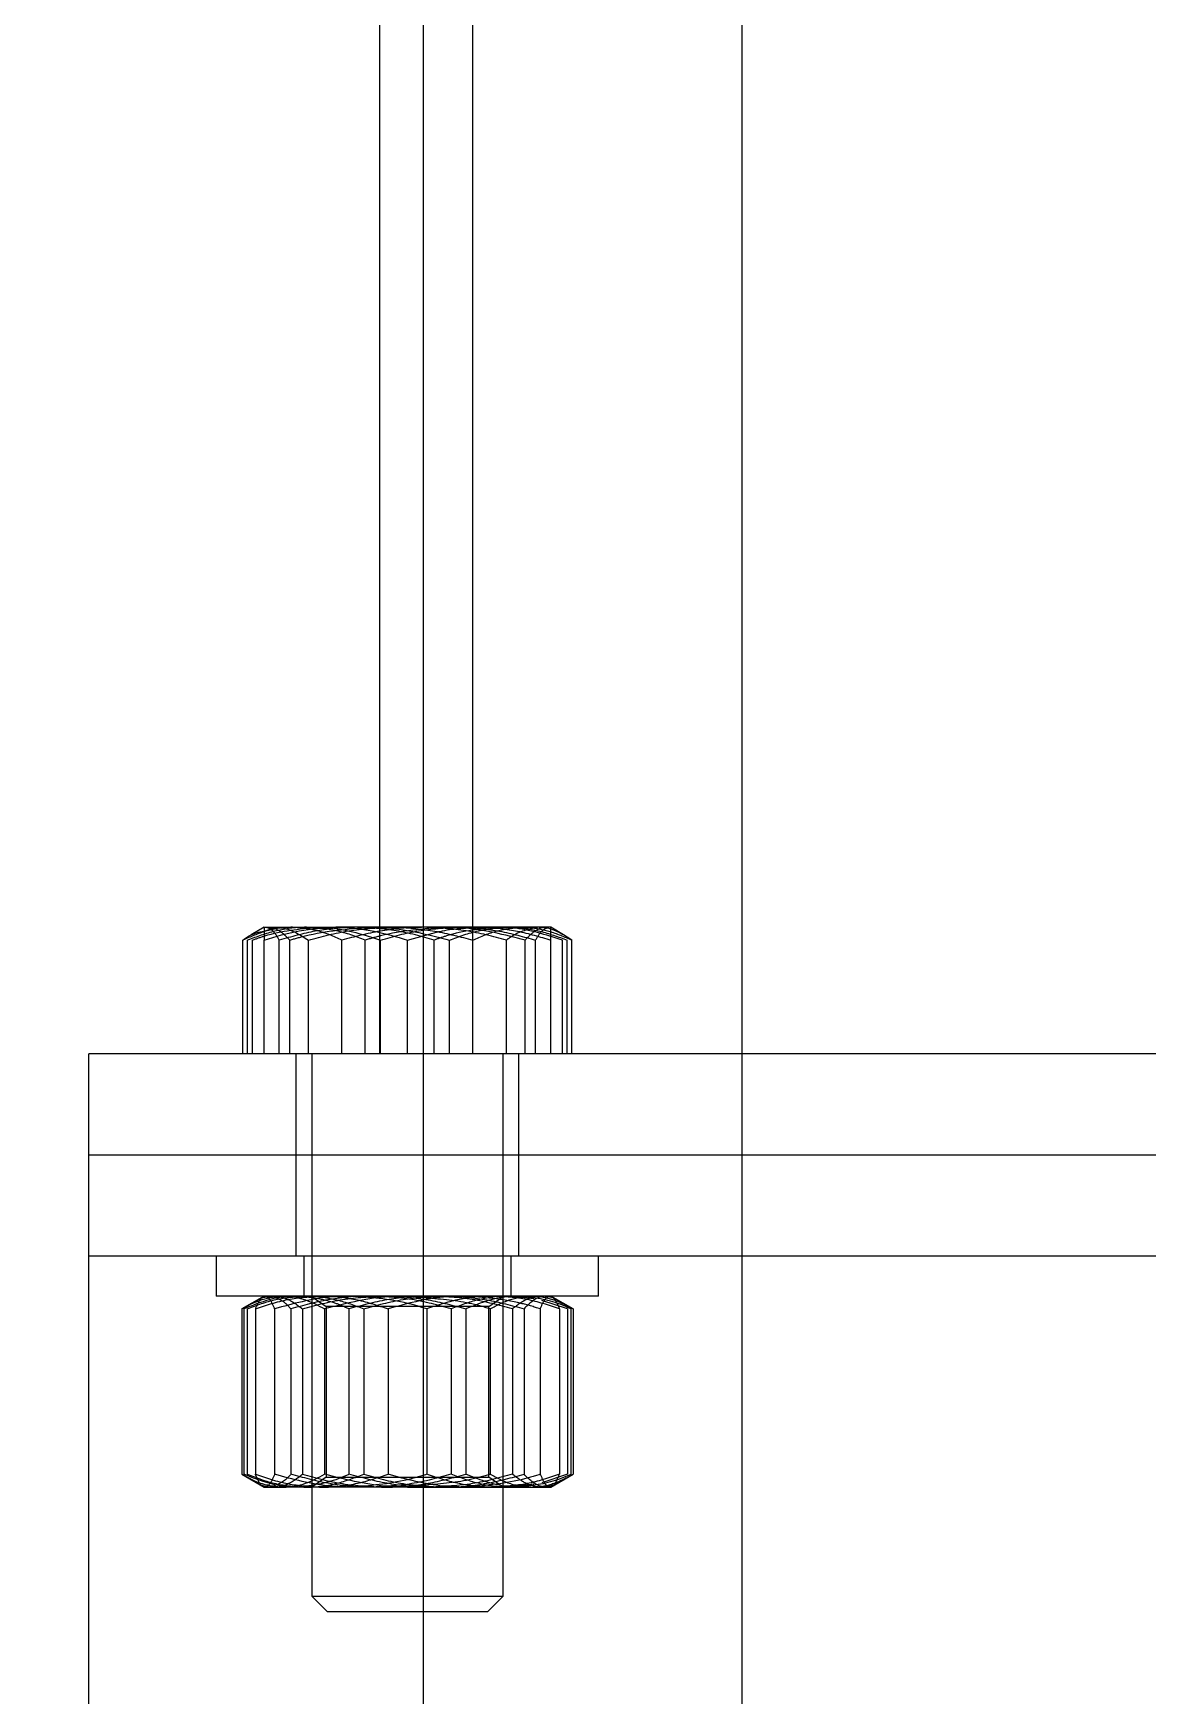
# Model space of a CAD drawing. Header units: metres. Extents: x 0 to 21025, y 0 to 14850.
# Drawn here: x 5600 to 5670, y 11658.7 to 11763.1 of the extents above; entities that cross this region are included whole.
import ezdxf

# ---------------------------------------------------------------- set-up
doc = ezdxf.new("R2010")
doc.units = ezdxf.units.M
doc.header["$LTSCALE"] = 25
doc.linetypes.add('HIDDEN2', pattern=[4.7625, 3.175, -1.5875])
doc.linetypes.add('PHANTOM', pattern=[63.5, 31.75, -6.35, 6.35, -6.35, 6.35, -6.35])
for name, color, linetype in [('SDM', 7, 'Continuous'), ('SL1', 8, 'Continuous'), ('SL4', 4, 'Continuous'), ('SRE', 2, 'PHANTOM'), ('ST1', 7, 'HIDDEN2')]:
    doc.layers.add(name, color=color, linetype=linetype)

msp = doc.modelspace()

# ---------------------------------------------------------------- linework, layer by layer
at = {"layer": 'SDM'}
msp.add_open_spline([(6342.947, 12072.612), (6370.824, 12008.185), (6425.575, 11881.645), (6279.451, 11724.919), (6391.933, 11517.786), (6497.779, 11315.531), (6429.256, 11042.781), (6228.992, 10945.994), (6179.445, 10677.114), (6234.975, 10423.292), (5819.763, 10452.944), (5801.829, 10254.069), (5679.278, 10281.17), (5624.517, 10310.822), (5624.517, 10310.822), (5624.517, 10310.822), (5624.517, 10310.822)], degree=3, knots=[0, 0, 0, 0, 194.8016966, 382.6043688, 521.2440901, 840.4428545, 1067.4873269, 1275.0095041, 1433.7150345, 1897.5843438, 2137.4878666, 2259.0892989, 2419.6491899, 2419.6491899, 2419.6491899, 2419.6492144, 2419.6492144, 2419.6492144, 2419.6492144], dxfattribs=at)
at = {"layer": 'SL1'}
for p, q in [((5644.517, 12072.612), (5644.517, 10300.935)), ((5621.777, 11877.262), (5621.777, 11706.981)), ((5624.517, 11877.262), (5624.517, 10310.822))]:
    msp.add_line(p, q, dxfattribs=at)
at = {"layer": 'SL4'}
for p, q in [((5614.527, 11706.981), (5613.727, 11706.519)), ((5614.527, 11706.981), (5619.027, 11706.981)), ((5624.517, 11706.981), (5619.027, 11706.981)), ((5613.205, 11699.031), (5613.205, 11706.177)), ((5614.527, 11699.031), (5614.527, 11706.177)), ((5623.527, 11706.177), (5624.517, 11706.439)), ((5623.527, 11699.031), (5623.527, 11706.177)), ((5624.517, 11699.031), (5603.527, 11699.031)), ((5603.527, 11692.681), (5603.527, 11699.031)), ((5603.527, 11686.331), (5603.527, 11692.681)), ((5624.517, 11692.681), (5603.527, 11692.681)), ((5603.527, 11636.331), (5603.527, 11686.331)), ((5624.517, 11686.331), (5603.527, 11686.331)), ((5611.527, 11686.331), (5611.527, 11683.831)), ((5624.517, 11683.831), (5611.527, 11683.831)), ((5614.527, 11683.831), (5613.134, 11683.027)), ((5624.517, 11683.713), (5623.527, 11683.831)), ((5613.134, 11683.027), (5613.134, 11672.635)), ((5618.331, 11683.027), (5618.331, 11672.635)), ((5613.134, 11672.635), (5614.527, 11671.831)), ((5614.527, 11671.831), (5615.732, 11671.831)), ((5623.527, 11671.831), (5615.732, 11671.831)), ((5617.527, 11671.831), (5617.527, 11664.995)), ((5624.517, 11671.949), (5623.527, 11671.831)), ((5623.527, 11671.831), (5624.517, 11671.831)), ((5617.527, 11664.995), (5618.491, 11664.031)), ((5617.527, 11664.995), (5624.517, 11664.995)), ((5618.491, 11664.031), (5624.517, 11664.031))]:
    msp.add_line(p, q, dxfattribs=at)
for points, knots in [([(5614.527, 11706.177), (5615.257, 11706.402), (5616.733, 11706.855), (5618.257, 11706.939), (5619.027, 11706.981)], [0, 0, 0, 0, 0.495458, 1, 1, 1, 1]), ([(5614.527, 11706.981), (5614.527, 11706.973), (5614.527, 11706.937), (5614.527, 11706.51), (5614.527, 11706.177)], [0, 0, 0, 0, 0.2203639, 1, 1, 1, 1]), ([(5619.027, 11706.981), (5619.133, 11706.98), (5619.941, 11706.973), (5621.464, 11706.797), (5622.835, 11706.385), (5623.527, 11706.177)], [0, 0, 0, 0, 0.07009, 0.5307844, 1, 1, 1, 1]), ([(5613.205, 11706.177), (5613.336, 11706.273), (5613.767, 11706.587), (5614.215, 11706.679), (5614.527, 11706.744)], [0, 0, 0, 0, 0.30465, 1, 1, 1, 1]), ([(5613.134, 11683.027), (5613.556, 11683.252), (5614.408, 11683.705), (5615.288, 11683.789), (5615.732, 11683.831)], [0, 0, 0, 0, 0.495458, 1, 1, 1, 1]), ([(5615.732, 11683.831), (5615.794, 11683.83), (5616.26, 11683.823), (5617.14, 11683.647), (5617.931, 11683.235), (5618.331, 11683.027)], [0, 0, 0, 0, 0.07009, 0.5307844, 1, 1, 1, 1]), ([(5623.527, 11683.831), (5623.054, 11683.819), (5621.295, 11683.775), (5619.583, 11683.343), (5618.331, 11683.027)], [0, 0, 0, 0, 0.2686336, 1, 1, 1, 1]), ([(5613.134, 11672.635), (5613.556, 11672.41), (5614.408, 11671.957), (5615.288, 11671.873), (5615.732, 11671.831)], [0, 0, 0, 0, 0.495458, 1, 1, 1, 1]), ([(5615.732, 11671.831), (5615.794, 11671.832), (5616.26, 11671.839), (5617.14, 11672.015), (5617.931, 11672.427), (5618.331, 11672.635)], [0, 0, 0, 0, 0.07009003, 0.53078443, 1, 1, 1, 1]), ([(5623.527, 11671.831), (5623.054, 11671.843), (5621.295, 11671.888), (5619.583, 11672.319), (5618.331, 11672.635)], [0, 0, 0, 0, 0.2686336, 1, 1, 1, 1])]:
    msp.add_open_spline(points, degree=3, knots=knots, dxfattribs=at)
at = {"layer": 'SRE'}
msp.add_circle((5856.441, 11635.144), 256.394, dxfattribs=at)
at = {"layer": 'ST1'}
for p, q in [((5627.627, 11699.031), (5627.627, 13036.331)), ((5614.527, 11706.981), (5614.645, 11706.981)), ((5614.527, 11706.744), (5615.261, 11706.981)), ((5621.777, 11706.981), (5621.777, 11699.031)), ((5628.027, 11706.981), (5624.517, 11706.981)), ((5632.527, 11706.981), (5628.027, 11706.981)), ((5633.327, 11706.519), (5632.527, 11706.981)), ((5613.501, 11699.031), (5613.501, 11706.177)), ((5613.804, 11699.031), (5613.804, 11706.177)), ((5615.486, 11699.031), (5615.486, 11706.177)), ((5616.145, 11699.031), (5616.145, 11706.177)), ((5617.318, 11699.031), (5617.318, 11706.177)), ((5619.414, 11699.031), (5619.414, 11706.177)), ((5620.883, 11699.031), (5620.883, 11706.177)), ((5621.845, 11699.031), (5621.845, 11706.177)), ((5625.209, 11699.031), (5625.209, 11706.177)), ((5626.171, 11699.031), (5626.171, 11706.177)), ((5627.639, 11699.031), (5627.639, 11706.177)), ((5629.736, 11699.031), (5629.736, 11706.177)), ((5630.909, 11699.031), (5630.909, 11706.177)), ((5631.567, 11699.031), (5631.567, 11706.177)), ((5632.527, 11699.031), (5632.527, 11706.177)), ((5633.249, 11699.031), (5633.249, 11706.177)), ((5633.552, 11699.031), (5633.552, 11706.177)), ((5633.848, 11699.031), (5633.848, 11706.177)), ((5616.527, 11699.031), (5616.527, 11692.681)), ((5617.527, 11699.031), (5617.527, 11671.831)), ((5703.527, 11699.031), (5624.517, 11699.031)), ((5629.527, 11664.995), (5629.527, 11699.031)), ((5630.527, 11692.681), (5630.527, 11699.031)), ((5616.527, 11692.681), (5616.527, 11686.331)), ((5703.527, 11692.681), (5624.517, 11692.681)), ((5630.527, 11686.331), (5630.527, 11692.681)), ((5617.027, 11686.331), (5617.027, 11683.831)), ((5703.527, 11686.331), (5624.517, 11686.331)), ((5630.027, 11683.831), (5630.027, 11686.331)), ((5635.527, 11683.831), (5635.527, 11686.331)), ((5617.527, 11683.831), (5617.527, 11683.806)), ((5635.527, 11683.831), (5624.517, 11683.831)), ((5629.527, 11683.806), (5629.527, 11683.831)), ((5631.454, 11683.65), (5629.92, 11683.831)), ((5633.919, 11683.027), (5632.527, 11683.831)), ((5613.271, 11683.027), (5613.271, 11672.635)), ((5613.476, 11683.027), (5613.476, 11672.635)), ((5613.983, 11683.027), (5613.983, 11672.635)), ((5615.193, 11683.027), (5615.193, 11672.635)), ((5616.212, 11683.027), (5616.212, 11672.635)), ((5616.942, 11683.027), (5616.942, 11672.635)), ((5623.527, 11683.806), (5617.527, 11683.806)), ((5617.527, 11683.806), (5618.427, 11683.176)), ((5628.627, 11683.176), (5618.427, 11683.176)), ((5618.427, 11683.176), (5618.427, 11672.461)), ((5619.856, 11683.027), (5619.856, 11672.635)), ((5620.791, 11683.027), (5620.791, 11672.635)), ((5622.316, 11683.027), (5622.316, 11672.635)), ((5629.527, 11683.806), (5623.527, 11683.806)), ((5624.737, 11683.027), (5624.737, 11672.635)), ((5626.262, 11683.027), (5626.262, 11672.635)), ((5627.198, 11683.027), (5627.198, 11672.635)), ((5628.627, 11683.176), (5629.527, 11683.806)), ((5628.627, 11672.461), (5628.627, 11683.176)), ((5628.723, 11683.027), (5628.723, 11672.635)), ((5630.111, 11683.027), (5630.111, 11672.635)), ((5630.842, 11683.027), (5630.842, 11672.635)), ((5631.86, 11683.027), (5631.86, 11672.635)), ((5633.577, 11683.027), (5631.954, 11683.556)), ((5633.071, 11683.027), (5633.071, 11672.635)), ((5633.577, 11683.027), (5633.577, 11672.635)), ((5633.782, 11683.027), (5633.782, 11672.635)), ((5633.919, 11683.027), (5633.919, 11672.635)), ((5618.427, 11672.461), (5617.527, 11671.831)), ((5618.427, 11672.461), (5623.527, 11672.461)), ((5623.527, 11672.461), (5628.627, 11672.461)), ((5629.527, 11671.831), (5628.627, 11672.461)), ((5633.577, 11672.635), (5631.954, 11672.107)), ((5632.527, 11671.831), (5633.919, 11672.635)), ((5614.588, 11671.831), (5614.527, 11671.831)), ((5624.517, 11671.831), (5631.321, 11671.831)), ((5631.454, 11672.013), (5629.92, 11671.831)), ((5631.321, 11671.831), (5632.527, 11671.831)), ((5624.517, 11664.995), (5629.527, 11664.995)), ((5624.517, 11664.031), (5628.563, 11664.031)), ((5628.563, 11664.031), (5629.527, 11664.995))]:
    msp.add_line(p, q, dxfattribs=at)
for points, knots in [([(5616.31, 11706.981), (5616.236, 11706.98), (5615.679, 11706.973), (5614.628, 11706.797), (5613.682, 11706.385), (5613.205, 11706.177)], [0, 0, 0, 0, 0.07009, 0.5307844, 1, 1, 1, 1]), ([(5617.192, 11706.981), (5617.104, 11706.98), (5616.442, 11706.973), (5615.193, 11706.797), (5614.068, 11706.385), (5613.501, 11706.177)], [0, 0, 0, 0, 0.07009, 0.5307844, 1, 1, 1, 1]), ([(5613.804, 11706.177), (5614.061, 11706.271), (5615.37, 11706.746), (5616.731, 11706.876), (5617.824, 11706.981)], [0, 0, 0, 0, 0.1963527, 1, 1, 1, 1]), ([(5615.486, 11706.177), (5615.35, 11706.402), (5615.074, 11706.855), (5614.789, 11706.939), (5614.645, 11706.981)], [0, 0, 0, 0, 0.495458, 1, 1, 1, 1]), ([(5614.823, 11706.981), (5614.854, 11706.98), (5615.091, 11706.973), (5615.539, 11706.797), (5615.942, 11706.385), (5616.145, 11706.177)], [0, 0, 0, 0, 0.07009, 0.5307844, 1, 1, 1, 1]), ([(5615.261, 11706.981), (5615.415, 11706.973), (5616.11, 11706.937), (5616.789, 11706.51), (5617.318, 11706.177)], [0, 0, 0, 0, 0.2203639, 1, 1, 1, 1]), ([(5620.348, 11706.981), (5620.232, 11706.98), (5619.36, 11706.973), (5617.714, 11706.797), (5616.234, 11706.385), (5615.486, 11706.177)], [0, 0, 0, 0, 0.07009, 0.5307844, 1, 1, 1, 1]), ([(5616.145, 11706.177), (5616.465, 11706.271), (5618.097, 11706.746), (5619.794, 11706.876), (5621.158, 11706.981)], [0, 0, 0, 0, 0.1963527, 1, 1, 1, 1]), ([(5619.414, 11706.177), (5618.91, 11706.402), (5617.892, 11706.855), (5616.84, 11706.939), (5616.31, 11706.981)], [0, 0, 0, 0, 0.495458, 1, 1, 1, 1]), ([(5620.883, 11706.177), (5620.283, 11706.402), (5619.073, 11706.855), (5617.823, 11706.939), (5617.192, 11706.981)], [0, 0, 0, 0, 0.49545796, 1, 1, 1, 1]), ([(5617.318, 11706.177), (5618.156, 11706.402), (5619.847, 11706.855), (5621.596, 11706.939), (5622.478, 11706.981)], [0, 0, 0, 0, 0.495458, 1, 1, 1, 1]), ([(5617.824, 11706.981), (5618.124, 11706.973), (5619.484, 11706.937), (5620.811, 11706.51), (5621.845, 11706.177)], [0, 0, 0, 0, 0.22036392, 1, 1, 1, 1]), ([(5624.575, 11706.981), (5624.453, 11706.98), (5623.526, 11706.973), (5621.78, 11706.797), (5620.207, 11706.385), (5619.414, 11706.177)], [0, 0, 0, 0, 0.07009, 0.5307844, 1, 1, 1, 1]), ([(5625.209, 11706.177), (5624.419, 11706.402), (5622.826, 11706.855), (5621.179, 11706.939), (5620.348, 11706.981)], [0, 0, 0, 0, 0.495458, 1, 1, 1, 1]), ([(5625.896, 11706.981), (5624.532, 11706.876), (5622.835, 11706.746), (5621.203, 11706.271), (5620.883, 11706.177)], [0, 0, 0, 0, 0.8036473, 1, 1, 1, 1]), ([(5621.158, 11706.981), (5621.531, 11706.973), (5623.227, 11706.937), (5624.881, 11706.51), (5626.171, 11706.177)], [0, 0, 0, 0, 0.22036392, 1, 1, 1, 1]), ([(5621.845, 11706.177), (5622.634, 11706.402), (5624.227, 11706.855), (5625.875, 11706.939), (5626.706, 11706.981)], [0, 0, 0, 0, 0.495458, 1, 1, 1, 1]), ([(5622.478, 11706.981), (5622.601, 11706.98), (5623.527, 11706.973), (5625.274, 11706.797), (5626.846, 11706.385), (5627.639, 11706.177)], [0, 0, 0, 0, 0.07009, 0.5307844, 1, 1, 1, 1]), ([(5624.517, 11706.439), (5624.92, 11706.558), (5626.069, 11706.897), (5627.256, 11706.948), (5628.027, 11706.981)], [0, 0, 0, 0, 0.3510845, 1, 1, 1, 1]), ([(5629.736, 11706.177), (5628.898, 11706.402), (5627.206, 11706.855), (5625.457, 11706.939), (5624.575, 11706.981)], [0, 0, 0, 0, 0.495458, 1, 1, 1, 1]), ([(5629.229, 11706.981), (5628.135, 11706.876), (5626.774, 11706.746), (5625.466, 11706.271), (5625.209, 11706.177)], [0, 0, 0, 0, 0.8036473, 1, 1, 1, 1]), ([(5630.909, 11706.177), (5629.619, 11706.51), (5627.965, 11706.937), (5626.269, 11706.973), (5625.896, 11706.981)], [0, 0, 0, 0, 0.7796361, 1, 1, 1, 1]), ([(5626.171, 11706.177), (5626.77, 11706.402), (5627.98, 11706.855), (5629.23, 11706.939), (5629.862, 11706.981)], [0, 0, 0, 0, 0.495458, 1, 1, 1, 1]), ([(5626.706, 11706.981), (5626.821, 11706.98), (5627.694, 11706.973), (5629.339, 11706.797), (5630.82, 11706.385), (5631.567, 11706.177)], [0, 0, 0, 0, 0.07009, 0.5307844, 1, 1, 1, 1]), ([(5627.639, 11706.177), (5628.143, 11706.402), (5629.161, 11706.855), (5630.213, 11706.939), (5630.744, 11706.981)], [0, 0, 0, 0, 0.495458, 1, 1, 1, 1]), ([(5628.027, 11706.981), (5628.133, 11706.98), (5628.941, 11706.973), (5630.464, 11706.797), (5631.835, 11706.385), (5632.527, 11706.177)], [0, 0, 0, 0, 0.07009, 0.5307844, 1, 1, 1, 1]), ([(5633.249, 11706.177), (5632.215, 11706.51), (5630.889, 11706.937), (5629.529, 11706.973), (5629.229, 11706.981)], [0, 0, 0, 0, 0.77963608, 1, 1, 1, 1]), ([(5631.792, 11706.981), (5631.233, 11706.876), (5630.536, 11706.746), (5629.867, 11706.271), (5629.736, 11706.177)], [0, 0, 0, 0, 0.8036473, 1, 1, 1, 1]), ([(5629.862, 11706.981), (5629.949, 11706.98), (5630.612, 11706.973), (5631.861, 11706.797), (5632.985, 11706.385), (5633.552, 11706.177)], [0, 0, 0, 0, 0.07009, 0.5307844, 1, 1, 1, 1]), ([(5630.744, 11706.981), (5630.817, 11706.98), (5631.375, 11706.973), (5632.425, 11706.797), (5633.371, 11706.385), (5633.848, 11706.177)], [0, 0, 0, 0, 0.07009, 0.5307844, 1, 1, 1, 1]), ([(5632.231, 11706.981), (5632.199, 11706.98), (5631.962, 11706.973), (5631.514, 11706.797), (5631.112, 11706.385), (5630.909, 11706.177)], [0, 0, 0, 0, 0.07009, 0.5307844, 1, 1, 1, 1]), ([(5631.567, 11706.177), (5631.704, 11706.402), (5631.979, 11706.855), (5632.264, 11706.939), (5632.408, 11706.981)], [0, 0, 0, 0, 0.495458, 1, 1, 1, 1]), ([(5633.848, 11706.177), (5633.319, 11706.51), (5632.641, 11706.937), (5631.945, 11706.973), (5631.792, 11706.981)], [0, 0, 0, 0, 0.7796361, 1, 1, 1, 1]), ([(5632.527, 11706.177), (5632.527, 11706.51), (5632.527, 11706.937), (5632.527, 11706.973), (5632.527, 11706.981)], [0, 0, 0, 0, 0.7796361, 1, 1, 1, 1]), ([(5616.564, 11683.831), (5616.264, 11683.819), (5615.15, 11683.775), (5614.065, 11683.343), (5613.271, 11683.027)], [0, 0, 0, 0, 0.2686336, 1, 1, 1, 1]), ([(5613.476, 11683.027), (5614.07, 11683.252), (5615.269, 11683.705), (5616.508, 11683.789), (5617.134, 11683.831)], [0, 0, 0, 0, 0.495458, 1, 1, 1, 1]), ([(5613.907, 11683.439), (5613.994, 11683.5), (5614.387, 11683.773), (5614.792, 11683.806), (5615.107, 11683.831)], [0, 0, 0, 0, 0.2236998, 1, 1, 1, 1]), ([(5613.983, 11683.027), (5614.659, 11683.252), (5616.025, 11683.705), (5617.437, 11683.789), (5618.15, 11683.831)], [0, 0, 0, 0, 0.495458, 1, 1, 1, 1]), ([(5614.588, 11683.831), (5614.574, 11683.83), (5614.465, 11683.823), (5614.26, 11683.647), (5614.076, 11683.235), (5613.983, 11683.027)], [0, 0, 0, 0, 0.07009, 0.5307844, 1, 1, 1, 1]), ([(5615.193, 11683.027), (5615.095, 11683.252), (5614.896, 11683.705), (5614.691, 11683.789), (5614.588, 11683.831)], [0, 0, 0, 0, 0.49545796, 1, 1, 1, 1]), ([(5616.212, 11683.027), (5616.097, 11683.149), (5615.651, 11683.62), (5615.188, 11683.741), (5614.844, 11683.831)], [0, 0, 0, 0, 0.2575513, 1, 1, 1, 1]), ([(5615.107, 11683.831), (5615.15, 11683.83), (5615.48, 11683.823), (5616.101, 11683.647), (5616.66, 11683.235), (5616.942, 11683.027)], [0, 0, 0, 0, 0.07009, 0.5307844, 1, 1, 1, 1]), ([(5619.965, 11683.831), (5619.531, 11683.819), (5617.916, 11683.775), (5616.343, 11683.343), (5615.193, 11683.027)], [0, 0, 0, 0, 0.2686336, 1, 1, 1, 1]), ([(5621.237, 11683.831), (5621.118, 11683.83), (5620.216, 11683.823), (5618.515, 11683.647), (5616.984, 11683.235), (5616.212, 11683.027)], [0, 0, 0, 0, 0.07009, 0.5307844, 1, 1, 1, 1]), ([(5619.856, 11683.027), (5619.579, 11683.149), (5618.506, 11683.62), (5617.391, 11683.741), (5616.564, 11683.831)], [0, 0, 0, 0, 0.2575513, 1, 1, 1, 1]), ([(5616.942, 11683.027), (5617.775, 11683.252), (5619.456, 11683.705), (5621.193, 11683.789), (5622.07, 11683.831)], [0, 0, 0, 0, 0.495458, 1, 1, 1, 1]), ([(5617.134, 11683.831), (5617.22, 11683.83), (5617.877, 11683.823), (5619.115, 11683.647), (5620.229, 11683.235), (5620.791, 11683.027)], [0, 0, 0, 0, 0.07009, 0.5307844, 1, 1, 1, 1]), ([(5618.15, 11683.831), (5618.248, 11683.83), (5618.996, 11683.823), (5620.406, 11683.647), (5621.676, 11683.235), (5622.316, 11683.027)], [0, 0, 0, 0, 0.07009, 0.5307844, 1, 1, 1, 1]), ([(5624.983, 11683.831), (5624.862, 11683.83), (5623.941, 11683.823), (5622.206, 11683.647), (5620.644, 11683.235), (5619.856, 11683.027)], [0, 0, 0, 0, 0.07009, 0.5307844, 1, 1, 1, 1]), ([(5624.737, 11683.027), (5624.336, 11683.149), (5622.781, 11683.62), (5621.165, 11683.741), (5619.965, 11683.831)], [0, 0, 0, 0, 0.25755135, 1, 1, 1, 1]), ([(5620.791, 11683.027), (5621.607, 11683.252), (5623.254, 11683.705), (5624.957, 11683.789), (5625.816, 11683.831)], [0, 0, 0, 0, 0.49545796, 1, 1, 1, 1]), ([(5626.262, 11683.027), (5625.446, 11683.252), (5623.799, 11683.705), (5622.096, 11683.789), (5621.237, 11683.831)], [0, 0, 0, 0, 0.49545796, 1, 1, 1, 1]), ([(5622.07, 11683.831), (5622.191, 11683.83), (5623.112, 11683.823), (5624.847, 11683.647), (5626.409, 11683.235), (5627.198, 11683.027)], [0, 0, 0, 0, 0.07009, 0.5307844, 1, 1, 1, 1]), ([(5627.088, 11683.831), (5626.654, 11683.819), (5625.039, 11683.775), (5623.466, 11683.343), (5622.316, 11683.027)], [0, 0, 0, 0, 0.2686336, 1, 1, 1, 1]), ([(5628.904, 11683.831), (5628.805, 11683.83), (5628.057, 11683.823), (5626.647, 11683.647), (5625.378, 11683.235), (5624.737, 11683.027)], [0, 0, 0, 0, 0.07009, 0.5307844, 1, 1, 1, 1]), ([(5630.111, 11683.027), (5629.278, 11683.252), (5627.597, 11683.705), (5625.86, 11683.789), (5624.983, 11683.831)], [0, 0, 0, 0, 0.495458, 1, 1, 1, 1]), ([(5625.816, 11683.831), (5625.935, 11683.83), (5626.837, 11683.823), (5628.538, 11683.647), (5630.069, 11683.235), (5630.842, 11683.027)], [0, 0, 0, 0, 0.07009, 0.5307844, 1, 1, 1, 1]), ([(5629.92, 11683.831), (5629.833, 11683.83), (5629.176, 11683.823), (5627.939, 11683.647), (5626.824, 11683.235), (5626.262, 11683.027)], [0, 0, 0, 0, 0.07009, 0.5307844, 1, 1, 1, 1]), ([(5631.86, 11683.027), (5631.46, 11683.149), (5629.904, 11683.62), (5628.288, 11683.741), (5627.088, 11683.831)], [0, 0, 0, 0, 0.25755135, 1, 1, 1, 1]), ([(5630.49, 11683.831), (5630.19, 11683.819), (5629.076, 11683.775), (5627.991, 11683.343), (5627.198, 11683.027)], [0, 0, 0, 0, 0.2686336, 1, 1, 1, 1]), ([(5628.723, 11683.027), (5629.145, 11683.252), (5629.996, 11683.705), (5630.877, 11683.789), (5631.321, 11683.831)], [0, 0, 0, 0, 0.495458, 1, 1, 1, 1]), ([(5633.071, 11683.027), (5632.394, 11683.252), (5631.028, 11683.705), (5629.616, 11683.789), (5628.904, 11683.831)], [0, 0, 0, 0, 0.495458, 1, 1, 1, 1]), ([(5631.946, 11683.831), (5631.903, 11683.83), (5631.573, 11683.823), (5630.952, 11683.647), (5630.393, 11683.235), (5630.111, 11683.027)], [0, 0, 0, 0, 0.07009, 0.5307844, 1, 1, 1, 1]), ([(5633.782, 11683.027), (5633.506, 11683.149), (5632.432, 11683.62), (5631.318, 11683.741), (5630.49, 11683.831)], [0, 0, 0, 0, 0.2575513, 1, 1, 1, 1]), ([(5632.209, 11683.831), (5632.085, 11683.819), (5631.622, 11683.775), (5631.171, 11683.343), (5630.842, 11683.027)], [0, 0, 0, 0, 0.2686336, 1, 1, 1, 1]), ([(5631.321, 11683.831), (5631.382, 11683.83), (5631.849, 11683.823), (5632.728, 11683.647), (5633.52, 11683.235), (5633.919, 11683.027)], [0, 0, 0, 0, 0.07009, 0.5307844, 1, 1, 1, 1]), ([(5631.86, 11683.027), (5631.959, 11683.252), (5632.157, 11683.705), (5632.362, 11683.789), (5632.465, 11683.831)], [0, 0, 0, 0, 0.49545796, 1, 1, 1, 1]), ([(5633.147, 11683.439), (5633.059, 11683.5), (5632.667, 11683.773), (5632.261, 11683.806), (5631.946, 11683.831)], [0, 0, 0, 0, 0.2236998, 1, 1, 1, 1]), ([(5632.465, 11683.831), (5632.48, 11683.83), (5632.588, 11683.823), (5632.793, 11683.647), (5632.978, 11683.235), (5633.071, 11683.027)], [0, 0, 0, 0, 0.07009, 0.5307844, 1, 1, 1, 1]), ([(5628.723, 11683.027), (5628.287, 11683.151), (5626.915, 11683.538), (5625.489, 11683.642), (5624.517, 11683.713)], [0, 0, 0, 0, 0.3176858, 1, 1, 1, 1]), ([(5616.564, 11671.831), (5616.264, 11671.843), (5615.15, 11671.888), (5614.065, 11672.319), (5613.271, 11672.635)], [0, 0, 0, 0, 0.2686336, 1, 1, 1, 1]), ([(5613.476, 11672.635), (5614.07, 11672.41), (5615.269, 11671.957), (5616.508, 11671.873), (5617.134, 11671.831)], [0, 0, 0, 0, 0.495458, 1, 1, 1, 1]), ([(5613.983, 11672.635), (5614.659, 11672.41), (5616.025, 11671.957), (5617.437, 11671.873), (5618.15, 11671.831)], [0, 0, 0, 0, 0.495458, 1, 1, 1, 1]), ([(5614.588, 11671.831), (5614.574, 11671.832), (5614.465, 11671.839), (5614.26, 11672.015), (5614.076, 11672.427), (5613.983, 11672.635)], [0, 0, 0, 0, 0.07009, 0.5307844, 1, 1, 1, 1]), ([(5615.193, 11672.635), (5615.095, 11672.41), (5614.896, 11671.957), (5614.691, 11671.873), (5614.588, 11671.831)], [0, 0, 0, 0, 0.49545796, 1, 1, 1, 1]), ([(5616.212, 11672.635), (5616.097, 11672.514), (5615.651, 11672.043), (5615.188, 11671.921), (5614.844, 11671.831)], [0, 0, 0, 0, 0.2575513, 1, 1, 1, 1]), ([(5615.107, 11671.831), (5615.15, 11671.832), (5615.48, 11671.839), (5616.101, 11672.015), (5616.66, 11672.427), (5616.942, 11672.635)], [0, 0, 0, 0, 0.07009, 0.5307844, 1, 1, 1, 1]), ([(5619.965, 11671.831), (5619.531, 11671.843), (5617.916, 11671.888), (5616.343, 11672.319), (5615.193, 11672.635)], [0, 0, 0, 0, 0.2686336, 1, 1, 1, 1]), ([(5621.237, 11671.831), (5621.118, 11671.832), (5620.216, 11671.839), (5618.515, 11672.015), (5616.984, 11672.427), (5616.212, 11672.635)], [0, 0, 0, 0, 0.07009, 0.5307844, 1, 1, 1, 1]), ([(5619.856, 11672.635), (5619.579, 11672.514), (5618.506, 11672.043), (5617.391, 11671.921), (5616.564, 11671.831)], [0, 0, 0, 0, 0.2575513, 1, 1, 1, 1]), ([(5616.942, 11672.635), (5617.775, 11672.41), (5619.456, 11671.957), (5621.193, 11671.873), (5622.07, 11671.831)], [0, 0, 0, 0, 0.495458, 1, 1, 1, 1]), ([(5617.134, 11671.831), (5617.22, 11671.832), (5617.877, 11671.839), (5619.115, 11672.015), (5620.229, 11672.427), (5620.791, 11672.635)], [0, 0, 0, 0, 0.07009, 0.5307844, 1, 1, 1, 1]), ([(5618.15, 11671.831), (5618.248, 11671.832), (5618.996, 11671.839), (5620.406, 11672.015), (5621.676, 11672.427), (5622.316, 11672.635)], [0, 0, 0, 0, 0.07009, 0.5307844, 1, 1, 1, 1]), ([(5624.983, 11671.831), (5624.862, 11671.832), (5623.941, 11671.839), (5622.206, 11672.015), (5620.644, 11672.427), (5619.856, 11672.635)], [0, 0, 0, 0, 0.07009, 0.5307844, 1, 1, 1, 1]), ([(5624.737, 11672.635), (5624.336, 11672.514), (5622.781, 11672.043), (5621.165, 11671.921), (5619.965, 11671.831)], [0, 0, 0, 0, 0.2575513, 1, 1, 1, 1]), ([(5620.791, 11672.635), (5621.607, 11672.41), (5623.254, 11671.957), (5624.957, 11671.873), (5625.816, 11671.831)], [0, 0, 0, 0, 0.49545796, 1, 1, 1, 1]), ([(5626.262, 11672.635), (5625.446, 11672.41), (5623.799, 11671.957), (5622.096, 11671.873), (5621.237, 11671.831)], [0, 0, 0, 0, 0.49545796, 1, 1, 1, 1]), ([(5622.07, 11671.831), (5622.191, 11671.832), (5623.112, 11671.839), (5624.847, 11672.015), (5626.409, 11672.427), (5627.198, 11672.635)], [0, 0, 0, 0, 0.07009, 0.5307844, 1, 1, 1, 1]), ([(5627.088, 11671.831), (5626.654, 11671.843), (5625.039, 11671.888), (5623.466, 11672.319), (5622.316, 11672.635)], [0, 0, 0, 0, 0.2686336, 1, 1, 1, 1]), ([(5628.723, 11672.635), (5628.287, 11672.512), (5626.915, 11672.124), (5625.489, 11672.02), (5624.517, 11671.949)], [0, 0, 0, 0, 0.31768575, 1, 1, 1, 1]), ([(5628.904, 11671.831), (5628.805, 11671.832), (5628.057, 11671.839), (5626.647, 11672.015), (5625.378, 11672.427), (5624.737, 11672.635)], [0, 0, 0, 0, 0.07009, 0.5307844, 1, 1, 1, 1]), ([(5630.111, 11672.635), (5629.278, 11672.41), (5627.597, 11671.957), (5625.86, 11671.873), (5624.983, 11671.831)], [0, 0, 0, 0, 0.495458, 1, 1, 1, 1]), ([(5625.816, 11671.831), (5625.935, 11671.832), (5626.837, 11671.839), (5628.538, 11672.015), (5630.069, 11672.427), (5630.842, 11672.635)], [0, 0, 0, 0, 0.07009, 0.5307844, 1, 1, 1, 1]), ([(5629.92, 11671.831), (5629.833, 11671.832), (5629.176, 11671.839), (5627.939, 11672.015), (5626.824, 11672.427), (5626.262, 11672.635)], [0, 0, 0, 0, 0.07009003, 0.53078443, 1, 1, 1, 1]), ([(5631.86, 11672.635), (5631.46, 11672.514), (5629.904, 11672.043), (5628.288, 11671.921), (5627.088, 11671.831)], [0, 0, 0, 0, 0.25755135, 1, 1, 1, 1]), ([(5630.49, 11671.831), (5630.19, 11671.843), (5629.076, 11671.888), (5627.991, 11672.319), (5627.198, 11672.635)], [0, 0, 0, 0, 0.2686336, 1, 1, 1, 1]), ([(5628.723, 11672.635), (5629.145, 11672.41), (5629.996, 11671.957), (5630.877, 11671.873), (5631.321, 11671.831)], [0, 0, 0, 0, 0.495458, 1, 1, 1, 1]), ([(5633.071, 11672.635), (5632.394, 11672.41), (5631.028, 11671.957), (5629.616, 11671.873), (5628.904, 11671.831)], [0, 0, 0, 0, 0.495458, 1, 1, 1, 1]), ([(5631.946, 11671.831), (5631.903, 11671.832), (5631.573, 11671.839), (5630.952, 11672.015), (5630.393, 11672.427), (5630.111, 11672.635)], [0, 0, 0, 0, 0.07009, 0.5307844, 1, 1, 1, 1]), ([(5633.782, 11672.635), (5633.506, 11672.514), (5632.432, 11672.043), (5631.318, 11671.921), (5630.49, 11671.831)], [0, 0, 0, 0, 0.2575513, 1, 1, 1, 1]), ([(5632.209, 11671.831), (5632.085, 11671.843), (5631.622, 11671.888), (5631.171, 11672.319), (5630.842, 11672.635)], [0, 0, 0, 0, 0.2686336, 1, 1, 1, 1]), ([(5631.321, 11671.831), (5631.382, 11671.832), (5631.849, 11671.839), (5632.728, 11672.015), (5633.52, 11672.427), (5633.919, 11672.635)], [0, 0, 0, 0, 0.07009, 0.5307844, 1, 1, 1, 1]), ([(5631.86, 11672.635), (5631.959, 11672.41), (5632.157, 11671.957), (5632.362, 11671.873), (5632.465, 11671.831)], [0, 0, 0, 0, 0.49545796, 1, 1, 1, 1]), ([(5632.465, 11671.831), (5632.48, 11671.832), (5632.588, 11671.839), (5632.793, 11672.015), (5632.978, 11672.427), (5633.071, 11672.635)], [0, 0, 0, 0, 0.07009, 0.5307844, 1, 1, 1, 1]), ([(5613.907, 11672.223), (5613.994, 11672.162), (5614.387, 11671.889), (5614.792, 11671.856), (5615.107, 11671.831)], [0, 0, 0, 0, 0.2236998, 1, 1, 1, 1]), ([(5633.147, 11672.223), (5633.059, 11672.162), (5632.667, 11671.889), (5632.261, 11671.856), (5631.946, 11671.831)], [0, 0, 0, 0, 0.2236998, 1, 1, 1, 1])]:
    msp.add_open_spline(points, degree=3, knots=knots, dxfattribs=at)

doc.saveas('drawing.dxf')
